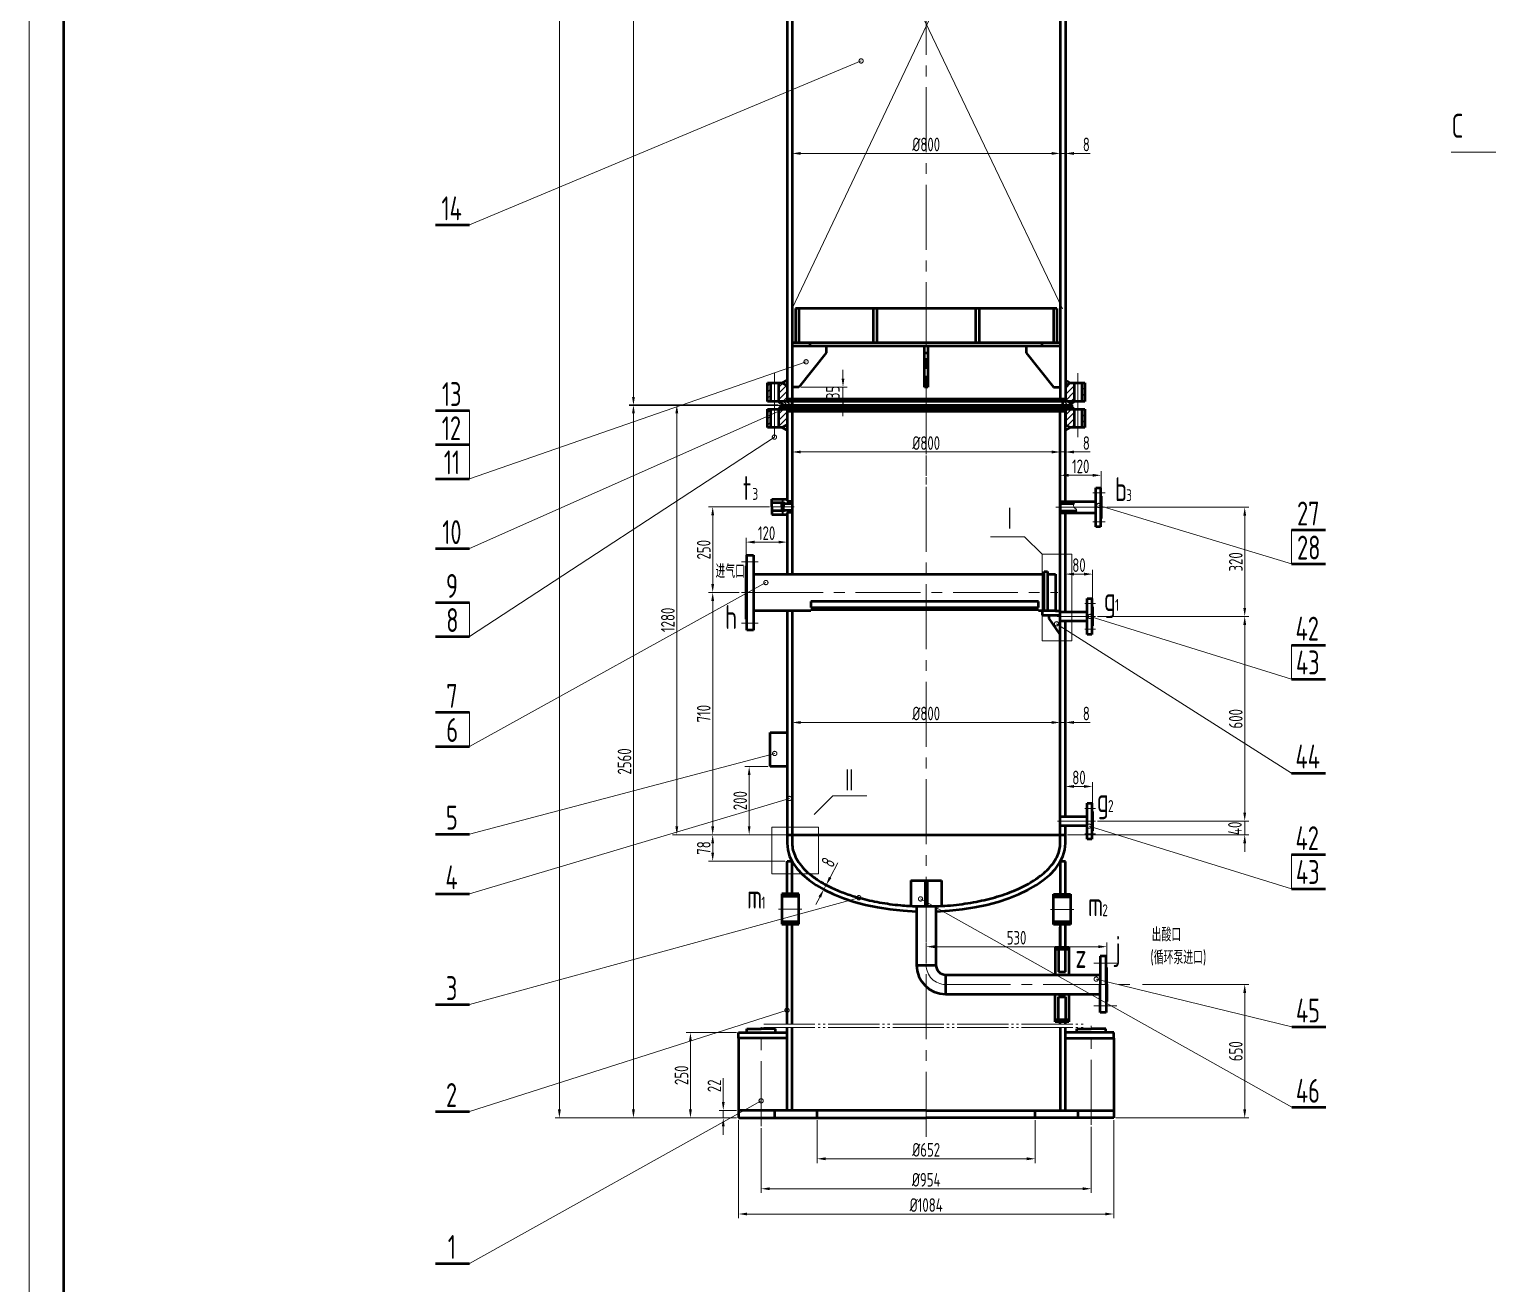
# Model space of a CAD drawing. Header units: millimetres. Extents: x -4783 to 11684, y 6425 to 68023.
# Drawn here: x -4783 to -4353.1, y 7050.6 to 7418.3 of the extents above; entities that cross this region are included whole.
import ezdxf

# ---------------------------------------------------------------- set-up
doc = ezdxf.new("R2010")
doc.units = ezdxf.units.MM
doc.linetypes.add('CENTER2', pattern=[28.575, 19.05, -3.175, 3.175, -3.175])
doc.linetypes.add('JIS_09_15', pattern=[18.9, 15, -0.9, 0.6, -0.9, 0.6, -0.9])
for name, color, linetype, lineweight in [('中心线', 1, 'CENTER2', 15), ('双点划线', 4, 'JIS_09_15', 15), ('尺寸线', 3, 'Continuous', 15), ('细实线', 2, 'Continuous', 15), ('轮廓线', 7, 'Continuous', 50)]:
    doc.layers.add(name, color=color, linetype=linetype, lineweight=lineweight)
doc.styles.add('工程字', font='gbenor.shx', dxfattribs={"width": 0.8, "bigfont": 'gbcbig.shx'})

# ---------------------------------------------------------------- blocks, each defined once
blk = doc.blocks.new('_DotSmall')
at = {"color": 0, "linetype": 'ByBlock', "const_width": 0.5}
blk.add_lwpolyline([(-0.0625, 0, 1), (0.0625, 0, 1)], format="xyb", close=True, dxfattribs=at)

msp = doc.modelspace()

# ---------------------------------------------------------------- linework, layer by layer
at = {"layer": '中心线'}
for p, q in [((-4520.0562, 7544.2014), (-4520.0562, 7284.9042)), ((-4564.5562, 7317.4777), (-4564.5562, 7306.4258)), ((-4520.0562, 7316.6882), (-4520.0562, 7299.4153)), ((-4475.5562, 7317.4777), (-4475.5562, 7306.4258)), ((-4564.5562, 7309.8277), (-4564.5562, 7298.7758)), ((-4520.0562, 7312.7771), (-4520.0562, 7092.171)), ((-4475.5562, 7309.8277), (-4475.5562, 7298.7758)), ((-4565.6118, 7278.3351), (-4558.8063, 7278.3351)), ((-4471.2409, 7278.2017), (-4482.0772, 7278.2017)), ((-4569.3397, 7253.2017), (-4481.4481, 7253.2017)), ((-4473.576, 7246.2017), (-4481.6625, 7246.2017)), ((-4473.576, 7186.2017), (-4481.5297, 7186.2017)), ((-4565.6057, 7182.2017), (-4559.0913, 7182.2017)), ((-4556.5661, 7160.4438), (-4563.3706, 7160.4438)), ((-4483.6112, 7160.329), (-4476.8068, 7160.329)), ((-4464.1236, 7144.5785), (-4470.8904, 7144.5785)), ((-4514.3562, 7138.3285), (-4457.219, 7138.3285)), ((-4464.1236, 7132.0785), (-4470.8904, 7132.0785)), ((-4568.4562, 7096.8266), (-4568.4562, 7125.7648)), ((-4471.6562, 7097.2017), (-4471.6562, 7126.1642))]:
    msp.add_line(p, q, dxfattribs=at)
at = {"layer": '中心线', "linetype": 'Continuous'}
for p, q in [((-4467.6173, 7282.4517), (-4471.2409, 7282.4517)), ((-4467.6173, 7278.2017), (-4471.2409, 7278.2017)), ((-4467.6173, 7273.9517), (-4471.2409, 7273.9517)), ((-4574.2388, 7262.2017), (-4569.3397, 7262.2017)), ((-4574.2388, 7253.2017), (-4569.3397, 7253.2017)), ((-4470.4036, 7249.9517), (-4473.576, 7249.9517)), ((-4470.4036, 7246.2017), (-4473.576, 7246.2017)), ((-4574.2388, 7244.2017), (-4569.3397, 7244.2017)), ((-4470.4036, 7242.4517), (-4473.576, 7242.4517)), ((-4470.4036, 7189.9517), (-4473.576, 7189.9517)), ((-4470.4036, 7186.2017), (-4473.576, 7186.2017)), ((-4470.4036, 7182.4517), (-4473.576, 7182.4517))]:
    msp.add_line(p, q, dxfattribs=at)
at = {"layer": '中心线'}
msp.add_arc((-4514.3562, 7144.0285), 5.7, 180, 270, dxfattribs=at)
at = {"layer": '双点划线'}
for p, q in [((-4567.6634, 7126.7083), (-4473.3321, 7126.7083)), ((-4567.6634, 7125.7318), (-4473.3321, 7125.7318))]:
    msp.add_line(p, q, dxfattribs=at)
at = {"layer": '尺寸线'}
for p, q in [((-4627.6085, 7895.1655), (-4627.6085, 7101.7017)), ((-4605.8912, 7310.5517), (-4605.8912, 7535.4392)), ((-4559.3562, 7381.0305), (-4559.3562, 7383.1782)), ((-4480.7562, 7382.5532), (-4480.7562, 7383.1782)), ((-4480.7562, 7381.0305), (-4480.7562, 7383.1782)), ((-4479.2562, 7382.5532), (-4479.2562, 7383.1782)), ((-4359.8249, 7382.317), (-4366.1268, 7382.317)), ((-4353.0787, 7382.317), (-4359.8249, 7382.317)), ((-4556.8562, 7381.9282), (-4483.2562, 7381.9282)), ((-4483.2562, 7381.9282), (-4485.7562, 7381.9282)), ((-4480.7562, 7381.9282), (-4479.2562, 7381.9282)), ((-4476.7562, 7381.9282), (-4471.9395, 7381.9282)), ((-4544.4493, 7315.9517), (-4544.4493, 7318.4517)), ((-4556.7312, 7313.4517), (-4543.1993, 7313.4517)), ((-4544.4493, 7309.9517), (-4544.4493, 7313.4517)), ((-4558.7312, 7309.9517), (-4543.1993, 7309.9517)), ((-4653.9622, 7306.5625), (-4663.9622, 7306.5625)), ((-4653.9622, 7296.5625), (-4653.9622, 7306.5625)), ((-4563.4312, 7308.2017), (-4607.1412, 7308.2017)), ((-4562.7812, 7308.0517), (-4607.1412, 7308.0517)), ((-4605.8912, 7305.7017), (-4605.8912, 7101.7017)), ((-4563.4312, 7308.2017), (-4594.4259, 7308.2017)), ((-4593.1759, 7305.7017), (-4593.1759, 7184.7017)), ((-4544.4493, 7307.4517), (-4544.4493, 7304.9517)), ((-4653.9622, 7296.5625), (-4663.9622, 7296.5625)), ((-4653.9622, 7286.5625), (-4653.9622, 7296.5625)), ((-4559.3562, 7292.588), (-4559.3562, 7295.659)), ((-4556.8562, 7294.409), (-4483.2562, 7294.409)), ((-4483.2562, 7294.409), (-4485.7562, 7294.409)), ((-4480.7562, 7295.034), (-4480.7562, 7295.659)), ((-4480.7562, 7292.7779), (-4480.7562, 7295.659)), ((-4480.7562, 7294.409), (-4479.2562, 7294.409)), ((-4479.2562, 7283.0767), (-4479.2562, 7295.659)), ((-4476.7562, 7294.409), (-4471.9395, 7294.409)), ((-4480.7562, 7282.0767), (-4480.7562, 7288.8272)), ((-4471.2305, 7287.5772), (-4478.2562, 7287.5772)), ((-4468.7305, 7282.0767), (-4468.7305, 7288.8272)), ((-4565.9812, 7278.3351), (-4583.9027, 7278.3351)), ((-4582.6527, 7255.7017), (-4582.6527, 7275.8351)), ((-4469.4562, 7278.7289), (-4412.929, 7261.5785)), ((-4467.0936, 7278.2017), (-4425.4106, 7278.2017)), ((-4426.6606, 7248.7017), (-4426.6606, 7275.7017)), ((-4412.929, 7261.5785), (-4412.929, 7271.5785)), ((-4412.929, 7271.5785), (-4402.929, 7271.5785)), ((-4572.8562, 7261.6267), (-4572.8562, 7269.2404)), ((-4570.3562, 7267.9904), (-4563.3562, 7267.9904)), ((-4560.8562, 7261.6267), (-4560.8562, 7269.2404)), ((-4491.209, 7269.5785), (-4501.209, 7269.5785)), ((-4486.0542, 7264.4238), (-4491.209, 7269.5785)), ((-4479.2562, 7249.6267), (-4479.2562, 7259.8661)), ((-4473.7562, 7258.6161), (-4476.7562, 7258.6161)), ((-4471.2562, 7249.6267), (-4471.2562, 7259.8661)), ((-4412.929, 7261.5785), (-4402.929, 7261.5785)), ((-4574.8638, 7253.2017), (-4583.9027, 7253.2017)), ((-4574.8638, 7253.2017), (-4583.9027, 7253.2017)), ((-4653.9622, 7250.3257), (-4663.9622, 7250.3257)), ((-4653.9622, 7240.3257), (-4653.9622, 7250.3257)), ((-4582.6527, 7250.7017), (-4582.6527, 7184.7017)), ((-4471.9898, 7246.2017), (-4412.929, 7227.8236)), ((-4469.7786, 7246.2017), (-4425.4106, 7246.2017)), ((-4469.7786, 7246.2017), (-4425.4106, 7246.2017)), ((-4481.8291, 7244.0386), (-4412.929, 7200.2483)), ((-4426.6606, 7188.7017), (-4426.6606, 7243.7017)), ((-4412.929, 7227.8236), (-4412.929, 7237.8236)), ((-4412.929, 7237.8236), (-4402.929, 7237.8236)), ((-4412.929, 7227.8236), (-4402.929, 7227.8236)), ((-4653.9622, 7218.1038), (-4663.9622, 7218.1038)), ((-4653.9622, 7208.1038), (-4653.9622, 7218.1038)), ((-4559.3562, 7214.3767), (-4559.3562, 7216.374)), ((-4556.8562, 7215.124), (-4483.2562, 7215.124)), ((-4483.2562, 7215.124), (-4485.7562, 7215.124)), ((-4480.7562, 7215.749), (-4480.7562, 7216.374)), ((-4480.7562, 7214.3767), (-4480.7562, 7216.374)), ((-4480.7562, 7215.124), (-4479.2562, 7215.124)), ((-4479.2562, 7215.749), (-4479.2562, 7216.374)), ((-4476.7562, 7215.124), (-4471.9395, 7215.124)), ((-4566.4459, 7202.2017), (-4573.2086, 7202.2017)), ((-4571.9586, 7199.7017), (-4571.9586, 7184.7017)), ((-4479.2562, 7189.6267), (-4479.2562, 7197.613)), ((-4471.2562, 7189.6267), (-4471.2562, 7197.613)), ((-4412.929, 7200.2483), (-4402.929, 7200.2483)), ((-4552.916, 7188.1311), (-4547.4106, 7193.6366)), ((-4547.4106, 7193.6366), (-4537.4106, 7193.6366)), ((-4473.7562, 7196.363), (-4476.7562, 7196.363)), ((-4426.6606, 7188.7017), (-4426.6606, 7191.2017)), ((-4472.2748, 7184.7285), (-4412.929, 7166.3923)), ((-4469.7786, 7186.2017), (-4425.4106, 7186.2017)), ((-4469.7786, 7186.2017), (-4425.4106, 7186.2017)), ((-4426.6606, 7182.2017), (-4426.6606, 7186.2017)), ((-4561.4812, 7182.2017), (-4594.4259, 7182.2017)), ((-4561.4812, 7182.2017), (-4583.9027, 7182.2017)), ((-4561.4812, 7182.2017), (-4583.9027, 7182.2017)), ((-4561.4812, 7182.2017), (-4573.2086, 7182.2017)), ((-4478.6312, 7182.2017), (-4425.4106, 7182.2017)), ((-4582.6527, 7179.7017), (-4582.6527, 7176.9438)), ((-4426.6606, 7179.7017), (-4426.6606, 7177.2017)), ((-4412.929, 7166.3923), (-4412.929, 7176.3923)), ((-4412.929, 7176.3923), (-4402.929, 7176.3923)), ((-4561.4812, 7174.4438), (-4583.9027, 7174.4438)), ((-4548.2043, 7169.6925), (-4545.939, 7173.9431)), ((-4549.9317, 7167.7802), (-4550.4833, 7168.0741)), ((-4550.0856, 7166.1624), (-4549.3801, 7167.4862)), ((-4551.2614, 7163.9562), (-4552.4373, 7161.75)), ((-4550.6372, 7166.4564), (-4551.1888, 7166.7503)), ((-4521.7151, 7163.3999), (-4412.8596, 7102.3408)), ((-4412.929, 7166.3923), (-4402.929, 7166.3923)), ((-4520.0562, 7144.6535), (-4520.0562, 7150.6453)), ((-4467.0562, 7143.9535), (-4467.0562, 7150.6453)), ((-4517.5562, 7149.3953), (-4469.5562, 7149.3953)), ((-4470.2084, 7139.9015), (-4412.8596, 7125.8747)), ((-4456.594, 7138.3285), (-4425.4106, 7138.3285)), ((-4426.6606, 7135.8285), (-4426.6606, 7101.7017)), ((-4575.6812, 7124.2017), (-4590.429, 7124.2017)), ((-4412.8596, 7125.8747), (-4402.8596, 7125.8747)), ((-4589.179, 7101.7017), (-4589.179, 7121.7017)), ((-4579.5492, 7103.9017), (-4579.5492, 7110.8129)), ((-4575.6812, 7099.2017), (-4628.8585, 7099.2017)), ((-4575.6812, 7099.2017), (-4607.1412, 7099.2017)), ((-4575.6812, 7099.2017), (-4590.429, 7099.2017)), ((-4575.6812, 7101.4017), (-4580.7992, 7101.4017)), ((-4575.6812, 7099.2017), (-4580.7992, 7099.2017)), ((-4579.5492, 7099.2017), (-4579.5492, 7101.4017)), ((-4575.0562, 7098.5767), (-4575.0562, 7069.787)), ((-4552.0562, 7098.5767), (-4552.0562, 7085.974)), ((-4488.0562, 7098.5767), (-4488.0562, 7085.974)), ((-4465.0562, 7098.5767), (-4465.0562, 7069.787)), ((-4464.4312, 7099.2017), (-4425.4106, 7099.2017)), ((-4412.8596, 7102.3408), (-4402.8596, 7102.3408)), ((-4579.5492, 7096.7017), (-4579.5492, 7094.2017)), ((-4568.4562, 7096.2016), (-4568.4562, 7077.1942)), ((-4471.6562, 7096.5767), (-4471.6562, 7077.1942)), ((-4549.5562, 7087.224), (-4490.5562, 7087.224)), ((-4565.9562, 7078.4442), (-4474.1562, 7078.4442)), ((-4572.5562, 7071.037), (-4467.5562, 7071.037))]:
    msp.add_line(p, q, dxfattribs=at)
for points in [[(-4539.1326, 7409.0406), (-4653.9622, 7361.0101), (-4663.9622, 7361.0101)], [(-4555.2652, 7320.8485), (-4653.9622, 7286.5625), (-4663.9622, 7286.5625)], [(-4559.9773, 7307.7948), (-4653.9622, 7266.1125), (-4663.9622, 7266.1125)], [(-4564.5562, 7298.7758), (-4653.9622, 7240.3257), (-4663.9622, 7240.3257)], [(-4567.0562, 7256.1343), (-4653.9622, 7208.1038), (-4663.9622, 7208.1038)], [(-4564.465, 7206.0312), (-4653.9622, 7182.4106), (-4663.9622, 7182.4106)], [(-4560.1485, 7192.8437), (-4653.9622, 7164.9064), (-4663.9622, 7164.9064)], [(-4539.8034, 7163.7559), (-4653.9622, 7132.434), (-4663.9622, 7132.434)], [(-4560.8562, 7130.7596), (-4653.9622, 7101.101), (-4663.9622, 7101.101)], [(-4568.4562, 7104.2166), (-4653.9622, 7056.5612), (-4663.9622, 7056.5612)]]:
    msp.add_lwpolyline(points, dxfattribs=at)
for points in [[(-4556.8562, 7382.3449), (-4556.8562, 7381.5115), (-4559.3562, 7381.9282)], [(-4483.2562, 7382.3449), (-4483.2562, 7381.5115), (-4480.7562, 7381.9282)], [(-4483.2562, 7382.3449), (-4483.2562, 7381.5115), (-4480.7562, 7381.9282)], [(-4476.7562, 7382.3449), (-4476.7562, 7381.5115), (-4479.2562, 7381.9282)], [(-4544.866, 7315.9517), (-4544.0326, 7315.9517), (-4544.4493, 7313.4517)], [(-4606.3079, 7310.5517), (-4605.4746, 7310.5517), (-4605.8912, 7308.0517)], [(-4544.866, 7307.4517), (-4544.0326, 7307.4517), (-4544.4493, 7309.9517)], [(-4606.3079, 7305.7017), (-4605.4746, 7305.7017), (-4605.8912, 7308.2017)], [(-4593.5925, 7305.7017), (-4592.7592, 7305.7017), (-4593.1759, 7308.2017)], [(-4556.8562, 7294.8257), (-4556.8562, 7293.9923), (-4559.3562, 7294.409)], [(-4483.2562, 7294.8257), (-4483.2562, 7293.9923), (-4480.7562, 7294.409)], [(-4483.2562, 7294.8257), (-4483.2562, 7293.9923), (-4480.7562, 7294.409)], [(-4476.7562, 7294.8257), (-4476.7562, 7293.9923), (-4479.2562, 7294.409)], [(-4478.2562, 7287.9938), (-4478.2562, 7287.1605), (-4480.7562, 7287.5772)], [(-4471.2305, 7287.9938), (-4471.2305, 7287.1605), (-4468.7305, 7287.5772)], [(-4583.0694, 7275.8351), (-4582.236, 7275.8351), (-4582.6527, 7278.3351)], [(-4427.0773, 7275.7017), (-4426.2439, 7275.7017), (-4426.6606, 7278.2017)], [(-4570.3562, 7268.407), (-4570.3562, 7267.5737), (-4572.8562, 7267.9904)], [(-4563.3562, 7268.407), (-4563.3562, 7267.5737), (-4560.8562, 7267.9904)], [(-4476.7562, 7259.0328), (-4476.7562, 7258.1995), (-4479.2562, 7258.6161)], [(-4473.7562, 7259.0328), (-4473.7562, 7258.1995), (-4471.2562, 7258.6161)], [(-4583.0694, 7255.7017), (-4582.236, 7255.7017), (-4582.6527, 7253.2017)], [(-4583.0694, 7250.7017), (-4582.236, 7250.7017), (-4582.6527, 7253.2017)], [(-4427.0773, 7248.7017), (-4426.2439, 7248.7017), (-4426.6606, 7246.2017)], [(-4427.0773, 7243.7017), (-4426.2439, 7243.7017), (-4426.6606, 7246.2017)], [(-4556.8562, 7215.5406), (-4556.8562, 7214.7073), (-4559.3562, 7215.124)], [(-4483.2562, 7215.5406), (-4483.2562, 7214.7073), (-4480.7562, 7215.124)], [(-4483.2562, 7215.5406), (-4483.2562, 7214.7073), (-4480.7562, 7215.124)], [(-4476.7562, 7215.5406), (-4476.7562, 7214.7073), (-4479.2562, 7215.124)], [(-4572.3753, 7199.7017), (-4571.5419, 7199.7017), (-4571.9586, 7202.2017)], [(-4476.7562, 7196.7797), (-4476.7562, 7195.9464), (-4479.2562, 7196.363)], [(-4473.7562, 7196.7797), (-4473.7562, 7195.9464), (-4471.2562, 7196.363)], [(-4427.0773, 7188.7017), (-4426.2439, 7188.7017), (-4426.6606, 7186.2017)], [(-4427.0773, 7188.7017), (-4426.2439, 7188.7017), (-4426.6606, 7186.2017)], [(-4593.5925, 7184.7017), (-4592.7592, 7184.7017), (-4593.1759, 7182.2017)], [(-4583.0694, 7184.7017), (-4582.236, 7184.7017), (-4582.6527, 7182.2017)], [(-4572.3753, 7184.7017), (-4571.5419, 7184.7017), (-4571.9586, 7182.2017)], [(-4583.0694, 7179.7017), (-4582.236, 7179.7017), (-4582.6527, 7182.2017)], [(-4427.0773, 7179.7017), (-4426.2439, 7179.7017), (-4426.6606, 7182.2017)], [(-4583.0694, 7176.9438), (-4582.236, 7176.9438), (-4582.6527, 7174.4438)], [(-4548.572, 7169.8884), (-4547.8366, 7169.4965), (-4549.3801, 7167.4862)], [(-4551.6292, 7164.1522), (-4550.8937, 7163.7602), (-4550.0856, 7166.1624)], [(-4517.5562, 7149.8119), (-4517.5562, 7148.9786), (-4520.0562, 7149.3953)], [(-4469.5562, 7149.8119), (-4469.5562, 7148.9786), (-4467.0562, 7149.3953)], [(-4427.0773, 7135.8285), (-4426.2439, 7135.8285), (-4426.6606, 7138.3285)], [(-4589.5956, 7121.7017), (-4588.7623, 7121.7017), (-4589.179, 7124.2017)], [(-4579.9658, 7103.9017), (-4579.1325, 7103.9017), (-4579.5492, 7101.4017)], [(-4628.0252, 7101.7017), (-4627.1918, 7101.7017), (-4627.6085, 7099.2017)], [(-4606.3079, 7101.7017), (-4605.4746, 7101.7017), (-4605.8912, 7099.2017)], [(-4589.5956, 7101.7017), (-4588.7623, 7101.7017), (-4589.179, 7099.2017)], [(-4579.9658, 7096.7017), (-4579.1325, 7096.7017), (-4579.5492, 7099.2017)], [(-4427.0773, 7101.7017), (-4426.2439, 7101.7017), (-4426.6606, 7099.2017)], [(-4549.5562, 7087.6406), (-4549.5562, 7086.8073), (-4552.0562, 7087.224)], [(-4490.5562, 7087.6406), (-4490.5562, 7086.8073), (-4488.0562, 7087.224)], [(-4565.9562, 7078.8609), (-4565.9562, 7078.0275), (-4568.4562, 7078.4442)], [(-4474.1562, 7078.8609), (-4474.1562, 7078.0275), (-4471.6562, 7078.4442)], [(-4572.5562, 7071.4536), (-4572.5562, 7070.6203), (-4575.0562, 7071.037)], [(-4467.5562, 7071.4536), (-4467.5562, 7070.6203), (-4465.0562, 7071.037)]]:
    msp.add_solid(points, dxfattribs=at)
at = {"layer": '细实线'}
for p, q in [((-4783.0224, 8012.8055), (-4783.0224, 6823.8055)), ((-4480.7562, 7501.9892), (-4559.3562, 7336.4777)), ((-4559.3562, 7501.9892), (-4480.0562, 7336.4128)), ((-4566.5562, 7313.7486), (-4565.7062, 7314.5986)), ((-4563.4062, 7313.3065), (-4562.1272, 7314.5855)), ((-4563.4062, 7311.5105), (-4560.9885, 7313.9281)), ((-4479.2562, 7313.0421), (-4477.6466, 7314.6517)), ((-4479.2562, 7311.2461), (-4476.7062, 7313.7961)), ((-4474.4062, 7314.3), (-4474.0545, 7314.6517)), ((-4474.4062, 7312.504), (-4473.5562, 7313.354)), ((-4566.5562, 7311.9526), (-4565.7062, 7312.8026)), ((-4566.5562, 7310.1565), (-4565.7062, 7311.0065)), ((-4563.4062, 7309.7144), (-4560.8562, 7312.2644)), ((-4562.8062, 7308.7096), (-4563.3484, 7309.2517)), ((-4563.1954, 7309.2517), (-4563.3008, 7309.1463)), ((-4562.9709, 7309.2517), (-4563.1885, 7309.0341)), ((-4562.8062, 7308.9341), (-4563.1238, 7309.2517)), ((-4562.8062, 7309.1919), (-4563.0763, 7308.9218)), ((-4562.8062, 7309.1586), (-4562.8993, 7309.2517)), ((-4562.212, 7308.6517), (-4562.8062, 7309.246)), ((-4562.0729, 7309.2517), (-4560.8562, 7310.4684)), ((-4560.7139, 7308.0517), (-4561.9139, 7309.2517)), ((-4560.0562, 7308.292), (-4561.0159, 7309.2517)), ((-4560.0562, 7309.19), (-4560.1179, 7309.2517)), ((-4478.4075, 7308.0517), (-4479.6075, 7309.2517)), ((-4479.2562, 7309.45), (-4476.7062, 7312)), ((-4477.9562, 7308.4985), (-4478.7094, 7309.2517)), ((-4477.3062, 7308.7465), (-4477.8114, 7309.2517)), ((-4477.6584, 7309.2517), (-4476.7062, 7310.204)), ((-4476.7604, 7309.2517), (-4477.3062, 7308.7059)), ((-4476.9849, 7309.2517), (-4477.3062, 7308.9305)), ((-4477.2094, 7309.2517), (-4477.3062, 7309.155)), ((-4477.0343, 7308.9236), (-4477.3062, 7309.1955)), ((-4476.922, 7309.0359), (-4477.1379, 7309.2517)), ((-4476.8098, 7309.1481), (-4476.9134, 7309.2517)), ((-4474.4062, 7310.7079), (-4473.5562, 7311.5579)), ((-4474.0663, 7309.2517), (-4473.5562, 7309.7619)), ((-4566.5562, 7305.9053), (-4565.7062, 7306.7553)), ((-4566.5562, 7304.1093), (-4565.7062, 7304.9593)), ((-4563.4062, 7305.4632), (-4561.8677, 7307.0017)), ((-4563.4062, 7303.6672), (-4560.8562, 7306.2172)), ((-4563.329, 7307.0017), (-4563.3676, 7307.0403)), ((-4563.1045, 7307.0017), (-4563.2553, 7307.1526)), ((-4562.8062, 7307.4103), (-4563.2148, 7307.0017)), ((-4562.88, 7307.0017), (-4563.1431, 7307.2648)), ((-4562.8062, 7307.1525), (-4563.0308, 7307.3771)), ((-4562.8062, 7307.1858), (-4562.9902, 7307.0017)), ((-4562.8062, 7308.9674), (-4562.964, 7308.8096)), ((-4562.8062, 7307.377), (-4562.9186, 7307.4893)), ((-4562.8062, 7308.7429), (-4562.8518, 7308.6973)), ((-4562.8062, 7307.6015), (-4562.8063, 7307.6016)), ((-4562.431, 7307.0017), (-4562.8062, 7307.377)), ((-4562.3062, 7307.775), (-4562.7329, 7308.2017)), ((-4561.612, 7308.0517), (-4562.1562, 7308.596)), ((-4561.5329, 7307.0017), (-4562.1329, 7307.6017)), ((-4560.6349, 7307.0017), (-4561.2349, 7307.6017)), ((-4560.0562, 7307.321), (-4560.3369, 7307.6017)), ((-4479.3055, 7308.0517), (-4480.0562, 7308.8024)), ((-4479.8126, 7307.0017), (-4480.0562, 7307.2453)), ((-4478.9146, 7307.0017), (-4479.5146, 7307.6017)), ((-4479.2562, 7306.9949), (-4479.2494, 7307.0017)), ((-4479.2562, 7305.1988), (-4477.4533, 7307.0017)), ((-4479.2562, 7303.4028), (-4476.7062, 7305.9528)), ((-4478.0166, 7307.0017), (-4478.6166, 7307.6017)), ((-4477.3062, 7307.1894), (-4477.8062, 7307.6894)), ((-4477.3062, 7308.0874), (-4477.4205, 7308.2017)), ((-4477.1466, 7308.8114), (-4477.3062, 7308.971)), ((-4477.2588, 7308.6991), (-4477.3062, 7308.7465)), ((-4477.3043, 7307.5998), (-4477.3062, 7307.5978)), ((-4477.192, 7307.4875), (-4477.3062, 7307.3733)), ((-4476.894, 7307.0017), (-4477.3062, 7307.4139)), ((-4477.0798, 7307.3753), (-4477.3062, 7307.1488)), ((-4477.1185, 7307.0017), (-4477.3062, 7307.1894)), ((-4476.9675, 7307.263), (-4477.2288, 7307.0017)), ((-4476.8552, 7307.1508), (-4477.0043, 7307.0017)), ((-4476.743, 7307.0385), (-4476.7798, 7307.0017)), ((-4474.4062, 7306.4567), (-4473.8612, 7307.0017)), ((-4474.4062, 7304.6607), (-4473.5562, 7305.5107)), ((-4566.5562, 7302.3132), (-4565.7062, 7303.1632)), ((-4563.4062, 7301.8711), (-4560.8562, 7304.4211)), ((-4561.3847, 7302.0966), (-4560.8562, 7302.6251)), ((-4478.7522, 7302.1107), (-4476.7062, 7304.1567)), ((-4477.4652, 7301.6017), (-4476.7062, 7302.3607)), ((-4474.4062, 7302.8646), (-4473.5562, 7303.7146)), ((-4473.8731, 7301.6017), (-4473.5562, 7301.9186)), ((-4565.3562, 7279.6851), (-4562.3562, 7279.6851)), ((-4565.3562, 7276.9851), (-4562.3562, 7276.9851)), ((-4477.3281, 7264.4238), (-4486.0542, 7264.4238)), ((-4486.0542, 7264.4238), (-4486.0542, 7239.0383)), ((-4477.3281, 7239.0383), (-4477.3281, 7264.4238)), ((-4486.0542, 7239.0383), (-4477.3281, 7239.0383)), ((-4565.2742, 7184.4793), (-4551.5868, 7184.4793)), ((-4565.2742, 7170.7919), (-4565.2742, 7184.4793)), ((-4551.5868, 7184.4793), (-4551.5868, 7170.7919)), ((-4551.5868, 7170.7919), (-4565.2742, 7170.7919))]:
    msp.add_line(p, q, dxfattribs=at)
at = {"layer": '细实线', "start_tangent": (-0.49913643, -0.86652341), "end_tangent": (-0.40244908, -0.91544237)}
msp.add_spline([(-4476.3505, 7279.8017), (-4476.804, 7278.3425), (-4476.0268, 7277.5654), (-4476.0268, 7276.6017)], degree=3, dxfattribs=at)
at = {"layer": '轮廓线'}
for p, q in [((-4773.0224, 7992.8055), (-4773.0224, 6833.8055)), ((-4560.8562, 7450.8592), (-4560.8562, 7309.2517)), ((-4559.3562, 7450.8592), (-4559.3562, 7309.9517)), ((-4480.7562, 7450.8592), (-4480.7562, 7309.9517)), ((-4479.2562, 7450.8592), (-4479.2562, 7309.2517)), ((-4663.9622, 7361.0101), (-4653.9622, 7361.0101)), ((-4481.7562, 7336.4517), (-4558.3562, 7336.4517)), ((-4558.3562, 7336.4517), (-4558.3562, 7326.4517)), ((-4557.3562, 7336.4517), (-4557.3562, 7326.4517)), ((-4535.5562, 7336.4517), (-4535.5562, 7326.4517)), ((-4534.5562, 7336.4517), (-4534.5562, 7326.4517)), ((-4505.5562, 7336.4517), (-4505.5562, 7326.4517)), ((-4504.5562, 7336.4517), (-4504.5562, 7326.4517)), ((-4482.7562, 7336.4517), (-4482.7562, 7326.4517)), ((-4481.7562, 7336.4517), (-4481.7562, 7326.4517)), ((-4480.7562, 7326.4517), (-4559.3562, 7326.4517)), ((-4554.0562, 7325.4517), (-4554.0562, 7326.4517)), ((-4486.0562, 7325.4517), (-4486.0562, 7326.4517)), ((-4480.7562, 7325.4517), (-4559.3562, 7325.4517)), ((-4549.3562, 7323.4517), (-4557.3562, 7313.4517)), ((-4549.3562, 7325.4517), (-4549.3562, 7323.4517)), ((-4520.5562, 7313.4517), (-4520.5562, 7325.4517)), ((-4520.5562, 7323.4517), (-4519.5562, 7323.4517)), ((-4519.5562, 7325.4517), (-4519.5562, 7313.4517)), ((-4490.7562, 7325.4517), (-4490.7562, 7323.4517)), ((-4490.7562, 7323.4517), (-4482.7562, 7313.4517)), ((-4566.5562, 7314.6517), (-4562.2418, 7314.6517)), ((-4566.5562, 7309.2517), (-4566.5562, 7314.6517)), ((-4565.7062, 7314.6517), (-4565.7062, 7309.2517)), ((-4563.4062, 7314.6517), (-4563.4062, 7309.2517)), ((-4562.2418, 7314.6517), (-4560.8562, 7315.4517)), ((-4560.8562, 7313.8517), (-4562.2418, 7314.6517)), ((-4557.3562, 7313.4517), (-4559.3562, 7313.4517)), ((-4519.5562, 7313.4517), (-4520.5562, 7313.4517)), ((-4482.7562, 7313.4517), (-4480.7562, 7313.4517)), ((-4477.8706, 7314.6517), (-4479.2562, 7315.4517)), ((-4479.2562, 7313.8517), (-4477.8706, 7314.6517)), ((-4477.8706, 7314.6517), (-4473.5562, 7314.6517)), ((-4476.7062, 7314.6517), (-4476.7062, 7309.2517)), ((-4474.4062, 7314.6517), (-4474.4062, 7309.2517)), ((-4473.5562, 7314.6517), (-4473.5562, 7309.2517)), ((-4473.5562, 7309.2517), (-4566.5562, 7309.2517)), ((-4562.8062, 7308.6517), (-4563.4062, 7309.2517)), ((-4562.8062, 7309.2517), (-4562.8062, 7308.6517)), ((-4560.8562, 7309.9517), (-4479.2562, 7309.9517)), ((-4559.3562, 7309.9517), (-4559.3562, 7308.0517)), ((-4480.0562, 7309.2517), (-4480.0562, 7308.0517)), ((-4477.3062, 7309.2517), (-4477.3062, 7308.6517)), ((-4477.3062, 7308.6517), (-4476.7062, 7309.2517)), ((-4663.9622, 7306.5625), (-4653.9622, 7306.5625)), ((-4566.5562, 7307.0017), (-4473.5562, 7307.0017)), ((-4566.5562, 7301.6017), (-4566.5562, 7307.0017)), ((-4565.7062, 7307.0017), (-4565.7062, 7301.6017)), ((-4563.4062, 7307.0017), (-4562.8062, 7307.6017)), ((-4563.4062, 7307.0017), (-4563.4062, 7301.6017)), ((-4562.1562, 7308.6517), (-4562.8062, 7308.6517)), ((-4562.8062, 7308.2017), (-4562.1562, 7308.2017)), ((-4562.8062, 7308.2017), (-4562.8062, 7307.0017)), ((-4562.3062, 7308.2017), (-4562.3062, 7307.6017)), ((-4562.3062, 7307.6017), (-4477.8062, 7307.6017)), ((-4562.0729, 7308.0517), (-4562.2562, 7307.8267)), ((-4562.2562, 7307.8267), (-4562.0729, 7307.6017)), ((-4562.1562, 7308.6517), (-4562.1562, 7308.0517)), ((-4477.9562, 7308.0517), (-4562.1562, 7308.0517)), ((-4560.9062, 7308.0517), (-4562.0729, 7308.0517)), ((-4561.8895, 7308.0517), (-4562.0729, 7307.8267)), ((-4562.0729, 7307.8267), (-4561.8895, 7307.6017)), ((-4562.0729, 7307.6017), (-4478.0395, 7307.6017)), ((-4561.7062, 7308.0517), (-4561.8895, 7307.8267)), ((-4561.8895, 7307.8267), (-4561.7062, 7307.6017)), ((-4561.5229, 7308.0517), (-4561.7062, 7307.8267)), ((-4561.7062, 7307.8267), (-4561.5229, 7307.6017)), ((-4561.3395, 7308.0517), (-4561.5229, 7307.8267)), ((-4561.5229, 7307.8267), (-4561.3395, 7307.6017)), ((-4561.1562, 7308.0517), (-4561.3395, 7307.8267)), ((-4561.3395, 7307.8267), (-4561.1562, 7307.6017)), ((-4560.4062, 7307.9767), (-4561.2173, 7307.9767)), ((-4479.7062, 7307.6767), (-4561.2173, 7307.6767)), ((-4478.7062, 7308.0517), (-4560.9062, 7308.0517)), ((-4560.8562, 7307.0017), (-4560.8562, 7302.4017)), ((-4560.8562, 7306.3017), (-4560.8562, 7284.4517)), ((-4479.2562, 7306.3017), (-4560.8562, 7306.3017)), ((-4560.4062, 7307.9767), (-4478.8951, 7307.9767)), ((-4560.4062, 7307.6767), (-4560.4062, 7307.9767)), ((-4559.3562, 7307.6017), (-4559.3562, 7307.0017)), ((-4559.3562, 7306.3017), (-4559.3562, 7258.6017)), ((-4480.7562, 7307.6017), (-4480.7562, 7307.0017)), ((-4480.7562, 7247.4517), (-4480.7562, 7306.3017)), ((-4479.7062, 7307.6767), (-4479.7062, 7307.9767)), ((-4479.7062, 7307.6767), (-4478.8951, 7307.6767)), ((-4479.2562, 7307.0017), (-4479.2562, 7302.4017)), ((-4479.2562, 7279.8017), (-4479.2562, 7306.3017)), ((-4478.9562, 7308.0517), (-4478.7729, 7307.8267)), ((-4478.7729, 7307.8267), (-4478.9562, 7307.6017)), ((-4478.7729, 7308.0517), (-4478.5895, 7307.8267)), ((-4478.5895, 7307.8267), (-4478.7729, 7307.6017)), ((-4478.0395, 7308.0517), (-4478.7062, 7308.0517)), ((-4478.5895, 7308.0517), (-4478.4062, 7307.8267)), ((-4478.4062, 7307.8267), (-4478.5895, 7307.6017)), ((-4478.4062, 7308.0517), (-4478.2229, 7307.8267)), ((-4478.2229, 7307.8267), (-4478.4062, 7307.6017)), ((-4478.2229, 7308.0517), (-4478.0395, 7307.8267)), ((-4478.0395, 7307.8267), (-4478.2229, 7307.6017)), ((-4478.0395, 7308.0517), (-4477.8562, 7307.8267)), ((-4477.8562, 7307.8267), (-4478.0395, 7307.6017)), ((-4477.3062, 7308.6517), (-4477.9562, 7308.6517)), ((-4477.9562, 7308.6517), (-4477.9562, 7308.0517)), ((-4477.9562, 7308.2017), (-4477.3062, 7308.2017)), ((-4477.8062, 7308.2017), (-4477.8062, 7307.6017)), ((-4477.3062, 7308.2017), (-4477.3062, 7307.0017)), ((-4476.7062, 7307.0017), (-4477.3062, 7307.6017)), ((-4476.7062, 7307.0017), (-4476.7062, 7301.6017)), ((-4474.4062, 7307.0017), (-4474.4062, 7301.6017)), ((-4473.5562, 7307.0017), (-4473.5562, 7301.6017)), ((-4562.2418, 7301.6017), (-4566.5562, 7301.6017)), ((-4560.8562, 7302.4017), (-4562.2418, 7301.6017)), ((-4562.2418, 7301.6017), (-4560.8562, 7300.8017)), ((-4479.2562, 7302.4017), (-4477.8706, 7301.6017)), ((-4477.8706, 7301.6017), (-4479.2562, 7300.8017)), ((-4473.5562, 7301.6017), (-4477.8706, 7301.6017)), ((-4663.9622, 7296.5625), (-4653.9622, 7296.5625)), ((-4663.9622, 7286.5625), (-4653.9622, 7286.5625)), ((-4560.8562, 7284.4517), (-4560.8562, 7279.9851)), ((-4565.3562, 7280.5851), (-4560.8562, 7280.5851)), ((-4565.3562, 7279.6851), (-4565.3562, 7280.5851)), ((-4565.3562, 7279.5066), (-4565.3562, 7279.6851)), ((-4565.3562, 7278.3351), (-4565.3562, 7279.5066)), ((-4562.3562, 7279.5066), (-4565.3562, 7279.5066)), ((-4562.3562, 7279.6851), (-4562.3562, 7279.7695)), ((-4562.3562, 7279.7695), (-4561.8562, 7279.7695)), ((-4562.3562, 7279.5066), (-4562.3562, 7279.6851)), ((-4562.3562, 7278.3351), (-4562.3562, 7279.5066)), ((-4561.8562, 7279.7695), (-4561.8562, 7278.3351)), ((-4561.8562, 7279.3351), (-4559.3562, 7279.3351)), ((-4560.8562, 7279.9851), (-4559.6562, 7279.9851)), ((-4559.3562, 7279.6851), (-4559.6562, 7279.9851)), ((-4470.3305, 7279.8017), (-4480.7562, 7279.8017)), ((-4480.7562, 7279.8017), (-4480.7562, 7276.6017)), ((-4476.6816, 7279.2017), (-4480.7562, 7279.2017)), ((-4565.3562, 7278.3351), (-4565.3562, 7277.1635)), ((-4565.3562, 7277.1635), (-4565.3562, 7276.9851)), ((-4562.3562, 7277.1635), (-4565.3562, 7277.1635)), ((-4565.3562, 7276.9851), (-4565.3562, 7276.0851)), ((-4565.3562, 7276.0851), (-4560.8562, 7276.0851)), ((-4562.3562, 7278.3351), (-4562.3562, 7277.1635)), ((-4562.3562, 7277.1635), (-4562.3562, 7276.9851)), ((-4562.3562, 7276.9851), (-4562.3562, 7276.9006)), ((-4562.3562, 7276.9006), (-4561.8562, 7276.9006)), ((-4561.8562, 7276.9006), (-4561.8562, 7278.3351)), ((-4561.8562, 7277.3351), (-4559.3562, 7277.3351)), ((-4559.6562, 7276.6851), (-4560.8562, 7276.6851)), ((-4560.8562, 7276.6851), (-4560.8562, 7258.6017)), ((-4559.3562, 7276.9851), (-4559.6562, 7276.6851)), ((-4480.7562, 7277.2017), (-4475.9193, 7277.2017)), ((-4480.7562, 7276.6017), (-4470.3305, 7276.6017)), ((-4479.2562, 7247.4517), (-4479.2562, 7276.6017)), ((-4412.929, 7271.5785), (-4402.929, 7271.5785)), ((-4663.9622, 7266.1125), (-4653.9622, 7266.1125)), ((-4570.6562, 7258.6017), (-4485.4852, 7258.6017)), ((-4485.4852, 7247.8017), (-4485.4852, 7259.3521)), ((-4485.4852, 7259.3521), (-4484.4685, 7259.3521)), ((-4484.4685, 7259.3521), (-4484.4685, 7247.9669)), ((-4484.4685, 7258.6017), (-4482.1499, 7258.6017)), ((-4482.1499, 7258.6017), (-4482.1499, 7247.8017)), ((-4412.929, 7261.5785), (-4402.929, 7261.5785)), ((-4663.9622, 7250.3257), (-4653.9622, 7250.3257)), ((-4487.1174, 7250.5409), (-4553.9233, 7250.5409)), ((-4553.9233, 7250.5409), (-4553.9233, 7248.8598)), ((-4553.9233, 7248.8598), (-4487.1174, 7248.8598)), ((-4487.1174, 7248.8598), (-4487.1174, 7250.5409)), ((-4553.9233, 7247.8017), (-4570.6562, 7247.8017)), ((-4560.8562, 7247.8017), (-4560.8562, 7179.7017)), ((-4559.3562, 7247.8017), (-4559.3562, 7179.7017)), ((-4487.1174, 7248.1607), (-4553.9233, 7248.1607)), ((-4553.9233, 7248.1607), (-4553.9233, 7247.8017)), ((-4487.1174, 7247.8017), (-4487.1174, 7248.1607)), ((-4482.1499, 7247.8017), (-4487.1174, 7247.8017)), ((-4486.0562, 7247.8017), (-4486.0562, 7246.6017)), ((-4486.0562, 7246.6017), (-4480.887, 7246.6017)), ((-4484.0562, 7246.6017), (-4484.0562, 7245.6017)), ((-4484.0562, 7245.6017), (-4480.8725, 7240.8775)), ((-4482.1499, 7247.8017), (-4480.7562, 7247.8017)), ((-4472.8562, 7247.4517), (-4480.887, 7247.4517)), ((-4480.887, 7247.4517), (-4480.887, 7244.9517)), ((-4480.887, 7244.9517), (-4472.8562, 7244.9517)), ((-4480.7562, 7187.4517), (-4480.7562, 7244.9517)), ((-4479.2562, 7187.4517), (-4479.2562, 7244.9517)), ((-4663.9622, 7240.3257), (-4653.9622, 7240.3257)), ((-4480.8725, 7240.8775), (-4480.7562, 7240.8775)), ((-4412.929, 7237.8236), (-4402.929, 7237.8236)), ((-4412.929, 7227.8236), (-4402.929, 7227.8236)), ((-4663.9622, 7218.1038), (-4653.9622, 7218.1038)), ((-4565.8209, 7202.2017), (-4565.8209, 7212.2017)), ((-4565.8209, 7212.2017), (-4560.8562, 7212.2017)), ((-4663.9622, 7208.1038), (-4653.9622, 7208.1038)), ((-4560.8562, 7202.2017), (-4565.8209, 7202.2017)), ((-4412.929, 7200.2483), (-4402.929, 7200.2483)), ((-4472.8562, 7187.4517), (-4480.887, 7187.4517)), ((-4480.887, 7187.4517), (-4480.887, 7184.9517)), ((-4480.887, 7184.9517), (-4472.8562, 7184.9517)), ((-4480.7562, 7179.7017), (-4480.7562, 7184.9517)), ((-4479.2562, 7179.7017), (-4479.2562, 7184.9517)), ((-4663.9622, 7182.4106), (-4653.9622, 7182.4106)), ((-4560.8562, 7182.2017), (-4479.2562, 7182.2017)), ((-4412.929, 7176.3923), (-4402.929, 7176.3923)), ((-4560.8562, 7164.8938), (-4560.8562, 7174.4438)), ((-4560.8562, 7174.4438), (-4559.421, 7174.4438)), ((-4559.421, 7174.4438), (-4559.421, 7164.8938)), ((-4480.7562, 7174.3285), (-4480.7562, 7164.779)), ((-4479.2562, 7174.3285), (-4480.7562, 7174.3285)), ((-4479.2562, 7164.779), (-4479.2562, 7174.3285)), ((-4524.5562, 7168.7506), (-4520.0562, 7168.7506)), ((-4524.5562, 7168.7506), (-4524.5562, 7161.326)), ((-4520.3562, 7168.7506), (-4520.3562, 7161.2515)), ((-4520.0562, 7168.7506), (-4515.5562, 7168.7506)), ((-4519.7562, 7168.7506), (-4519.7562, 7161.2515)), ((-4515.5562, 7168.7506), (-4515.5562, 7161.326)), ((-4663.9622, 7164.9064), (-4653.9622, 7164.9064)), ((-4557.421, 7164.8938), (-4562.421, 7164.8938)), ((-4562.421, 7164.8938), (-4562.421, 7160.4438)), ((-4557.421, 7164.0938), (-4562.421, 7164.0938)), ((-4557.421, 7155.9938), (-4557.421, 7164.8938)), ((-4482.7563, 7155.879), (-4482.7564, 7164.779)), ((-4482.7564, 7164.779), (-4477.7564, 7164.779)), ((-4482.7564, 7163.979), (-4477.7564, 7163.979)), ((-4477.7564, 7164.779), (-4477.7564, 7160.329)), ((-4412.929, 7166.3923), (-4402.929, 7166.3923)), ((-4562.421, 7160.4438), (-4562.421, 7155.9938)), ((-4522.9062, 7161.2515), (-4522.9062, 7144.0285)), ((-4522.9062, 7161.2515), (-4517.2062, 7161.2515)), ((-4517.2062, 7161.2515), (-4517.2062, 7144.0285)), ((-4477.7564, 7160.329), (-4477.7563, 7155.879)), ((-4562.421, 7156.7938), (-4557.421, 7156.7938)), ((-4562.421, 7155.9938), (-4557.421, 7155.9938)), ((-4560.8562, 7149.3938), (-4560.8562, 7155.9938)), ((-4559.421, 7155.9938), (-4559.421, 7149.3938)), ((-4477.7563, 7156.679), (-4482.7563, 7156.679)), ((-4477.7563, 7155.879), (-4482.7563, 7155.879)), ((-4480.7562, 7155.879), (-4480.7562, 7149.2785)), ((-4480.7562, 7149.2785), (-4480.7562, 7155.1517)), ((-4479.2562, 7149.2785), (-4479.2562, 7155.879)), ((-4560.8562, 7126.7083), (-4560.8562, 7149.3938)), ((-4559.421, 7149.3938), (-4559.421, 7126.7083)), ((-4482.2562, 7149.2785), (-4478.2562, 7149.2785)), ((-4482.2562, 7149.2785), (-4482.2562, 7141.1785)), ((-4482.2562, 7148.6785), (-4478.2562, 7148.6785)), ((-4481.2562, 7148.6785), (-4481.2562, 7141.9906)), ((-4479.2562, 7141.9906), (-4479.2562, 7148.6785)), ((-4478.2562, 7149.2785), (-4478.2562, 7141.1785)), ((-4467.2562, 7146.5785), (-4469.0562, 7146.5785)), ((-4469.0562, 7146.5785), (-4469.0562, 7138.3285)), ((-4467.2562, 7138.3285), (-4467.2562, 7146.5785)), ((-4522.9062, 7144.0285), (-4517.2062, 7144.0285)), ((-4481.2562, 7141.9906), (-4479.2562, 7141.9906)), ((-4467.0562, 7143.3285), (-4467.2562, 7143.3285)), ((-4467.0562, 7138.3285), (-4467.0562, 7143.3285)), ((-4514.3562, 7141.1785), (-4469.0562, 7141.1785)), ((-4514.3562, 7141.1785), (-4514.3562, 7135.4785)), ((-4469.0562, 7130.0785), (-4469.0562, 7138.3285)), ((-4467.2562, 7138.3285), (-4467.2562, 7130.0785)), ((-4467.0562, 7138.3285), (-4467.0562, 7133.3285)), ((-4514.3562, 7135.4785), (-4469.0562, 7135.4785)), ((-4482.2562, 7127.3785), (-4482.2562, 7135.4785)), ((-4481.2562, 7127.9785), (-4481.2562, 7134.6665)), ((-4481.2562, 7134.6665), (-4479.2562, 7134.6665)), ((-4479.2562, 7134.6665), (-4479.2562, 7127.9785)), ((-4479.2562, 7133.2517), (-4479.2562, 7132.4663)), ((-4478.2562, 7135.4785), (-4478.2562, 7127.3785)), ((-4467.0562, 7133.3285), (-4467.2562, 7133.3285)), ((-4663.9622, 7132.434), (-4653.9622, 7132.434)), ((-4467.2562, 7130.0785), (-4469.0562, 7130.0785)), ((-4575.0562, 7122.6017), (-4575.0562, 7124.2017)), ((-4575.0562, 7124.2017), (-4560.8562, 7124.2017)), ((-4572.6911, 7124.2017), (-4572.6911, 7125.283)), ((-4572.6911, 7125.283), (-4568.4562, 7125.283)), ((-4564.2213, 7125.283), (-4568.4562, 7125.283)), ((-4564.2213, 7124.2017), (-4564.2213, 7125.283)), ((-4560.8562, 7101.4017), (-4560.8562, 7125.7318)), ((-4559.421, 7125.7318), (-4559.421, 7101.4017)), ((-4478.2562, 7127.9785), (-4482.2562, 7127.9785)), ((-4478.2562, 7127.3785), (-4482.2562, 7127.3785)), ((-4480.7562, 7126.7083), (-4480.7562, 7127.3785)), ((-4480.7562, 7125.7318), (-4480.7562, 7101.4017)), ((-4479.2562, 7126.7083), (-4479.2562, 7127.3785)), ((-4479.2562, 7101.4017), (-4479.2562, 7125.7318)), ((-4465.0562, 7124.2017), (-4479.2562, 7124.2017)), ((-4475.8911, 7124.2017), (-4475.8911, 7125.283)), ((-4475.8911, 7125.283), (-4471.6562, 7125.283)), ((-4467.4213, 7125.283), (-4471.6562, 7125.283)), ((-4467.4213, 7124.2017), (-4467.4213, 7125.283)), ((-4465.0562, 7122.6017), (-4465.0562, 7124.2017)), ((-4412.8596, 7125.8747), (-4402.8596, 7125.8747)), ((-4560.8562, 7122.6017), (-4575.0562, 7122.6017)), ((-4575.0562, 7122.6017), (-4575.0562, 7101.4017)), ((-4479.2562, 7122.6017), (-4465.0562, 7122.6017)), ((-4465.0562, 7122.6017), (-4465.0562, 7101.4017)), ((-4663.9622, 7101.101), (-4653.9622, 7101.101)), ((-4520.0562, 7101.4017), (-4575.0562, 7101.4017)), ((-4575.0562, 7101.4017), (-4575.0562, 7099.2017)), ((-4575.0562, 7099.2017), (-4520.0562, 7099.2017)), ((-4564.5562, 7101.4017), (-4564.5562, 7099.2017)), ((-4560.8562, 7101.4017), (-4561.8562, 7101.4017)), ((-4552.0562, 7099.2017), (-4552.0562, 7101.4017)), ((-4520.0562, 7101.4017), (-4465.0562, 7101.4017)), ((-4465.0562, 7099.2017), (-4520.0562, 7099.2017)), ((-4488.0562, 7099.2017), (-4488.0562, 7101.4017)), ((-4479.2562, 7101.4017), (-4478.2562, 7101.4017)), ((-4475.5562, 7101.4017), (-4475.5562, 7099.2017)), ((-4465.0562, 7101.4017), (-4465.0562, 7099.2017)), ((-4412.8596, 7102.3408), (-4402.8596, 7102.3408)), ((-4663.9622, 7056.5612), (-4653.9622, 7056.5612))]:
    msp.add_line(p, q, dxfattribs=at)
at = {"layer": '轮廓线', "linetype": 'Continuous'}
for p, q in [((-4470.3305, 7272.4517), (-4470.3305, 7283.9517)), ((-4470.3305, 7283.9517), (-4468.9305, 7283.9517)), ((-4468.9305, 7283.9517), (-4468.9305, 7272.4517)), ((-4468.7305, 7281.4517), (-4468.9305, 7281.4517)), ((-4468.7305, 7281.4517), (-4468.7305, 7274.9517)), ((-4468.7305, 7274.9517), (-4468.9305, 7274.9517)), ((-4468.9305, 7272.4517), (-4470.3305, 7272.4517)), ((-4572.6562, 7242.2017), (-4572.6562, 7264.2017)), ((-4572.6562, 7264.2017), (-4570.6562, 7264.2017)), ((-4570.6562, 7264.2017), (-4570.6562, 7242.2017)), ((-4572.8562, 7245.4017), (-4572.8562, 7261.0017)), ((-4572.8562, 7261.0017), (-4572.6562, 7261.0017)), ((-4472.8562, 7240.9517), (-4472.8562, 7251.4517)), ((-4472.8562, 7251.4517), (-4471.4562, 7251.4517)), ((-4471.4562, 7251.4517), (-4471.4562, 7240.9517)), ((-4471.2562, 7249.0017), (-4471.4562, 7249.0017)), ((-4471.2562, 7249.0017), (-4471.2562, 7243.4017)), ((-4572.8562, 7245.4017), (-4572.6562, 7245.4017)), ((-4570.6562, 7242.2017), (-4572.6562, 7242.2017)), ((-4471.4562, 7240.9517), (-4472.8562, 7240.9517)), ((-4471.2562, 7243.4017), (-4471.4562, 7243.4017)), ((-4472.8562, 7180.9517), (-4472.8562, 7191.4517)), ((-4472.8562, 7191.4517), (-4471.4562, 7191.4517)), ((-4471.4562, 7191.4517), (-4471.4562, 7180.9517)), ((-4471.2562, 7189.0017), (-4471.4562, 7189.0017)), ((-4471.2562, 7189.0017), (-4471.2562, 7183.4017)), ((-4471.4562, 7180.9517), (-4472.8562, 7180.9517)), ((-4471.2562, 7183.4017), (-4471.4562, 7183.4017))]:
    msp.add_line(p, q, dxfattribs=at)
at = {"layer": '轮廓线'}
for radius in [8.55, 2.85]:
    msp.add_arc((-4514.3562, 7144.0285), radius, 180, 270, dxfattribs=at)
for start_param, end_param in [(3.14159265, 4.64247911), (4.78229885, 6.28318531)]:
    msp.add_ellipse((-4520.0562, 7179.7017), major_axis=(40.8, 0), ratio=0.49019608, start_param=start_param, end_param=end_param, dxfattribs=at)
for points, knots in [([(-4559.3562, 7179.7017), (-4559.3562, 7179.0342), (-4559.2761, 7178.3668), (-4558.9513, 7177.0262), (-4558.7064, 7176.3532), (-4558.0442, 7175.0056), (-4557.6265, 7174.331), (-4556.6156, 7172.9924), (-4556.0221, 7172.3286), (-4554.6633, 7171.0262), (-4553.898, 7170.388), (-4552.205, 7169.1511), (-4551.2774, 7168.5526), (-4549.2733, 7167.4077), (-4548.1969, 7166.8613), (-4545.9112, 7165.8312), (-4544.7021, 7165.3474), (-4542.1692, 7164.4512), (-4540.8455, 7164.0387), (-4537.6274, 7163.1624), (-4535.6944, 7162.7306), (-4531.7075, 7162.0221), (-4529.6539, 7161.7453), (-4526.0197, 7161.4052), (-4524.4543, 7161.3051), (-4522.882, 7161.2507)], [3.14159265, 3.14159265, 3.14159265, 3.14159265, 3.25978768, 3.25978768, 3.37798272, 3.37798272, 3.49617775, 3.49617775, 3.61437278, 3.61437278, 3.73256781, 3.73256781, 3.85076284, 3.85076284, 3.96895787, 3.96895787, 4.0871529, 4.0871529, 4.20534793, 4.20534793, 4.36455354, 4.36455354, 4.52375915, 4.52375915, 4.64179816, 4.64179816, 4.64179816, 4.64179816]), ([(-4517.2305, 7161.2507), (-4516.0722, 7161.2908), (-4514.9177, 7161.3556), (-4511.479, 7161.6234), (-4509.2197, 7161.8998), (-4504.8384, 7162.6389), (-4502.7165, 7163.1017), (-4498.6778, 7164.1969), (-4496.7608, 7164.8297), (-4493.1938, 7166.2414), (-4491.5437, 7167.0207), (-4488.5638, 7168.694), (-4487.2341, 7169.5883), (-4485.356, 7171.1113), (-4484.6992, 7171.7177), (-4483.5479, 7172.9375), (-4483.0505, 7173.5507), (-4482.1951, 7174.7955), (-4481.8402, 7175.4269), (-4481.2805, 7176.6876), (-4481.0756, 7177.3167), (-4480.8179, 7178.5307), (-4480.7562, 7179.1163), (-4480.7562, 7179.7017)], [4.78297993, 4.78297993, 4.78297993, 4.78297993, 4.86993086, 4.86993086, 5.04383272, 5.04383272, 5.21773459, 5.21773459, 5.39163646, 5.39163646, 5.56553832, 5.56553832, 5.73944019, 5.73944019, 5.84983181, 5.84983181, 5.95828666, 5.95828666, 6.06889563, 6.06889563, 6.1795046, 6.1795046, 6.28318531, 6.28318531, 6.28318531, 6.28318531])]:
    msp.add_open_spline(points, degree=3, knots=knots, dxfattribs=at)
for p in [(-4561.9729, 7308.0517), (-4561.7062, 7308.0517), (-4561.4395, 7308.0517), (-4561.1729, 7308.0517), (-4478.5229, 7308.0517), (-4478.3395, 7308.0517), (-4478.1562, 7308.0517)]:
    msp.add_point(p, dxfattribs=at)

# ---------------------------------------------------------------- block references
at = {"layer": '尺寸线', "xscale": 2.5, "yscale": 2.5, "zscale": 2.5}
for p, rotation in [((-4539.1326, 7409.0406), 22.69838993125279), ((-4555.2652, 7320.8485), 19.15654008718823), ((-4559.9773, 7307.7948), 23.91728410744641), ((-4564.5562, 7298.7758), 33.17504871608701), ((-4469.4562, 7278.7289), 163.1221864022526), ((-4567.0562, 7256.1343), 28.9281781414722), ((-4481.8291, 7244.0386), 147.5614319408984), ((-4471.9898, 7246.2017), 162.7152467048154), ((-4564.465, 7206.0312), 14.78474231991444), ((-4560.1485, 7192.8437), 16.58325087945683), ((-4472.2748, 7184.7285), 162.8302859768627), ((-4539.8034, 7163.7559), 15.34276750790284), ((-4521.7151, 7163.3999), 150.7111329556443), ((-4470.2084, 7139.9015), 166.2560605925326), ((-4560.8562, 7130.7596), 17.6690843621435), ((-4568.4562, 7104.2166), 29.13237938506867)]:
    msp.add_blockref('_DotSmall', p, dxfattribs=dict(at, rotation=rotation))

# ---------------------------------------------------------------- texts
at = {"layer": '尺寸线', "style": '工程字', "width": 0.8}
for s, height, p in [('C', 7, (-4366.0005, 7386.5361)), ('14', 7, (-4662.1809, 7362.3249)), ('13', 7, (-4662.0442, 7307.8772)), ('12', 7, (-4662.0877, 7297.8772)), ('11', 7, (-4661.4809, 7287.8772)), ('t', 7, (-4573.8103, 7280.3633)), ('3', 3.5, (-4571.0103, 7280.3633)), ('b', 7, (-4464.6878, 7279.9934)), ('3', 3.5, (-4461.4211, 7279.9934)), ('27', 7, (-4411.3218, 7272.8933)), ('Ⅰ', 7, (-4497.5618, 7271.2466)), ('10', 7, (-4661.9494, 7267.4272)), ('28', 7, (-4411.3218, 7262.8933)), ('进气口', 4, (-4581.8554, 7257.4486)), ('9', 7, (-4660.8594, 7251.6404)), ('h', 7, (-4579.0305, 7242.513)), ('g', 7, (-4467.944, 7247.8163)), ('1', 3.5, (-4464.6773, 7247.8163)), ('8', 7, (-4660.7809, 7241.6404)), ('42', 7, (-4411.7545, 7239.1383)), ('43', 7, (-4411.6415, 7229.2078)), ('7', 7, (-4660.7809, 7219.4185)), ('6', 7, (-4660.757, 7209.4185)), ('44', 7, (-4411.7782, 7201.6324)), ('Ⅱ', 7, (-4544.5715, 7194.5865)), ('g', 7, (-4470.0113, 7188.8825)), ('5', 7, (-4660.8775, 7183.7253)), ('2', 3.5, (-4466.7446, 7188.8825)), ('42', 7, (-4411.7545, 7177.707)), ('4', 7, (-4661.0142, 7166.2211)), ('43', 7, (-4411.6415, 7167.7765)), ('m', 7, (-4572.5946, 7160.5723)), ('1', 3.5, (-4568.3946, 7160.5723)), ('m', 7, (-4472.6261, 7158.3295)), ('2', 3.5, (-4468.4261, 7158.3295)), ('出酸口', 4, (-4453.9418, 7150.9226)), ('j', 7, (-4464.5501, 7145.5118)), ('z', 7, (-4476.3014, 7143.1796)), ('(循环泵进口)', 4, (-4454.3428, 7144.256)), ('3', 7, (-4660.8775, 7133.7487)), ('45', 7, (-4411.6415, 7127.1894)), ('2', 7, (-4660.8618, 7102.4157)), ('46', 7, (-4411.6606, 7103.6555)), ('1', 7, (-4660.3142, 7057.8759))]:
    msp.add_text(s, height=height, dxfattribs=at).set_placement(p)
at = {"layer": '尺寸线', "char_height": 4, "attachment_point": 5, "style": '工程字'}
for s, insert in [('{\\F|c134;%%c}800', (-4520.0562, 7384.5532)), ('8', (-4473.0979, 7384.5532)), ('{\\F|c134;%%c}800', (-4520.0562, 7297.034)), ('8', (-4473.0979, 7297.034)), ('120', (-4474.7433, 7290.2022)), ('120', (-4566.8562, 7270.6154)), ('80', (-4475.2562, 7261.2411)), ('{\\F|c134;%%c}800', (-4520.0562, 7217.749)), ('8', (-4473.0979, 7217.749)), ('80', (-4475.2562, 7198.988)), ('530', (-4493.5562, 7152.0203)), ('%%c652', (-4520.0562, 7089.849)), ('%%c954', (-4520.0562, 7081.0692)), ('%%c1084', (-4520.0562, 7073.662))]:
    msp.add_mtext(s, dxfattribs=dict(at, insert=insert))
for s, insert, rotation in [('35', (-4547.4, 7311.8572), 90), ('250', (-4585.2777, 7265.7684), 90), ('320', (-4429.2856, 7262.2017), 90), ('1280', (-4595.8009, 7245.2017), 90), ('710', (-4585.2777, 7217.7017), 90), ('600', (-4429.2856, 7216.2017), 90), ('2560', (-4608.5162, 7203.7017), 90), ('200', (-4574.5836, 7192.2017), 90), ('40', (-4429.5412, 7184.0942), 90), ('78', (-4585.2777, 7178.3227), 90), ('8', (-4548.8003, 7174.1555), 61.944835), ('650', (-4429.2856, 7118.7651), 90), ('250', (-4591.804, 7111.7017), 90), ('22', (-4582.1742, 7108.6073), 90)]:
    msp.add_mtext(s, dxfattribs=dict(at, insert=insert, rotation=rotation))

doc.saveas('drawing.dxf')
